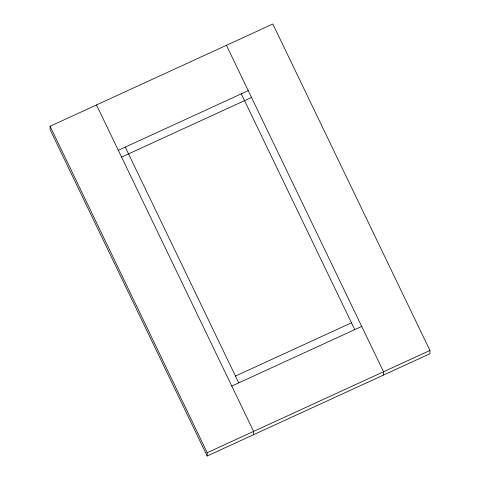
<?xml version="1.0" encoding="UTF-8"?>
<svg xmlns="http://www.w3.org/2000/svg" width="480" height="480" viewBox="0 0 480 480"><rect width="100%" height="100%" fill="white"/><g stroke="black" fill="none" stroke-linecap="round" stroke-linejoin="round"><path stroke-width="0.72" d="M50.082 126.252L50.058 129.534L207.174 456L429.918 353.748L429.942 350.466L272.826 24L50.082 126.252L207.198 452.718L207.174 456M253.578 434.7L253.608 431.412L96.486 104.946M383.514 375.054L383.538 371.766L226.422 45.3M118.308 150.288L248.244 90.642M121.584 157.092L251.514 97.446M235.47 376.074L351.48 322.818M231.786 386.07L361.716 326.424M207.198 452.718L429.942 350.466M241.284 93.84L354.756 329.622M125.268 147.096L238.746 382.878"/></g></svg>
